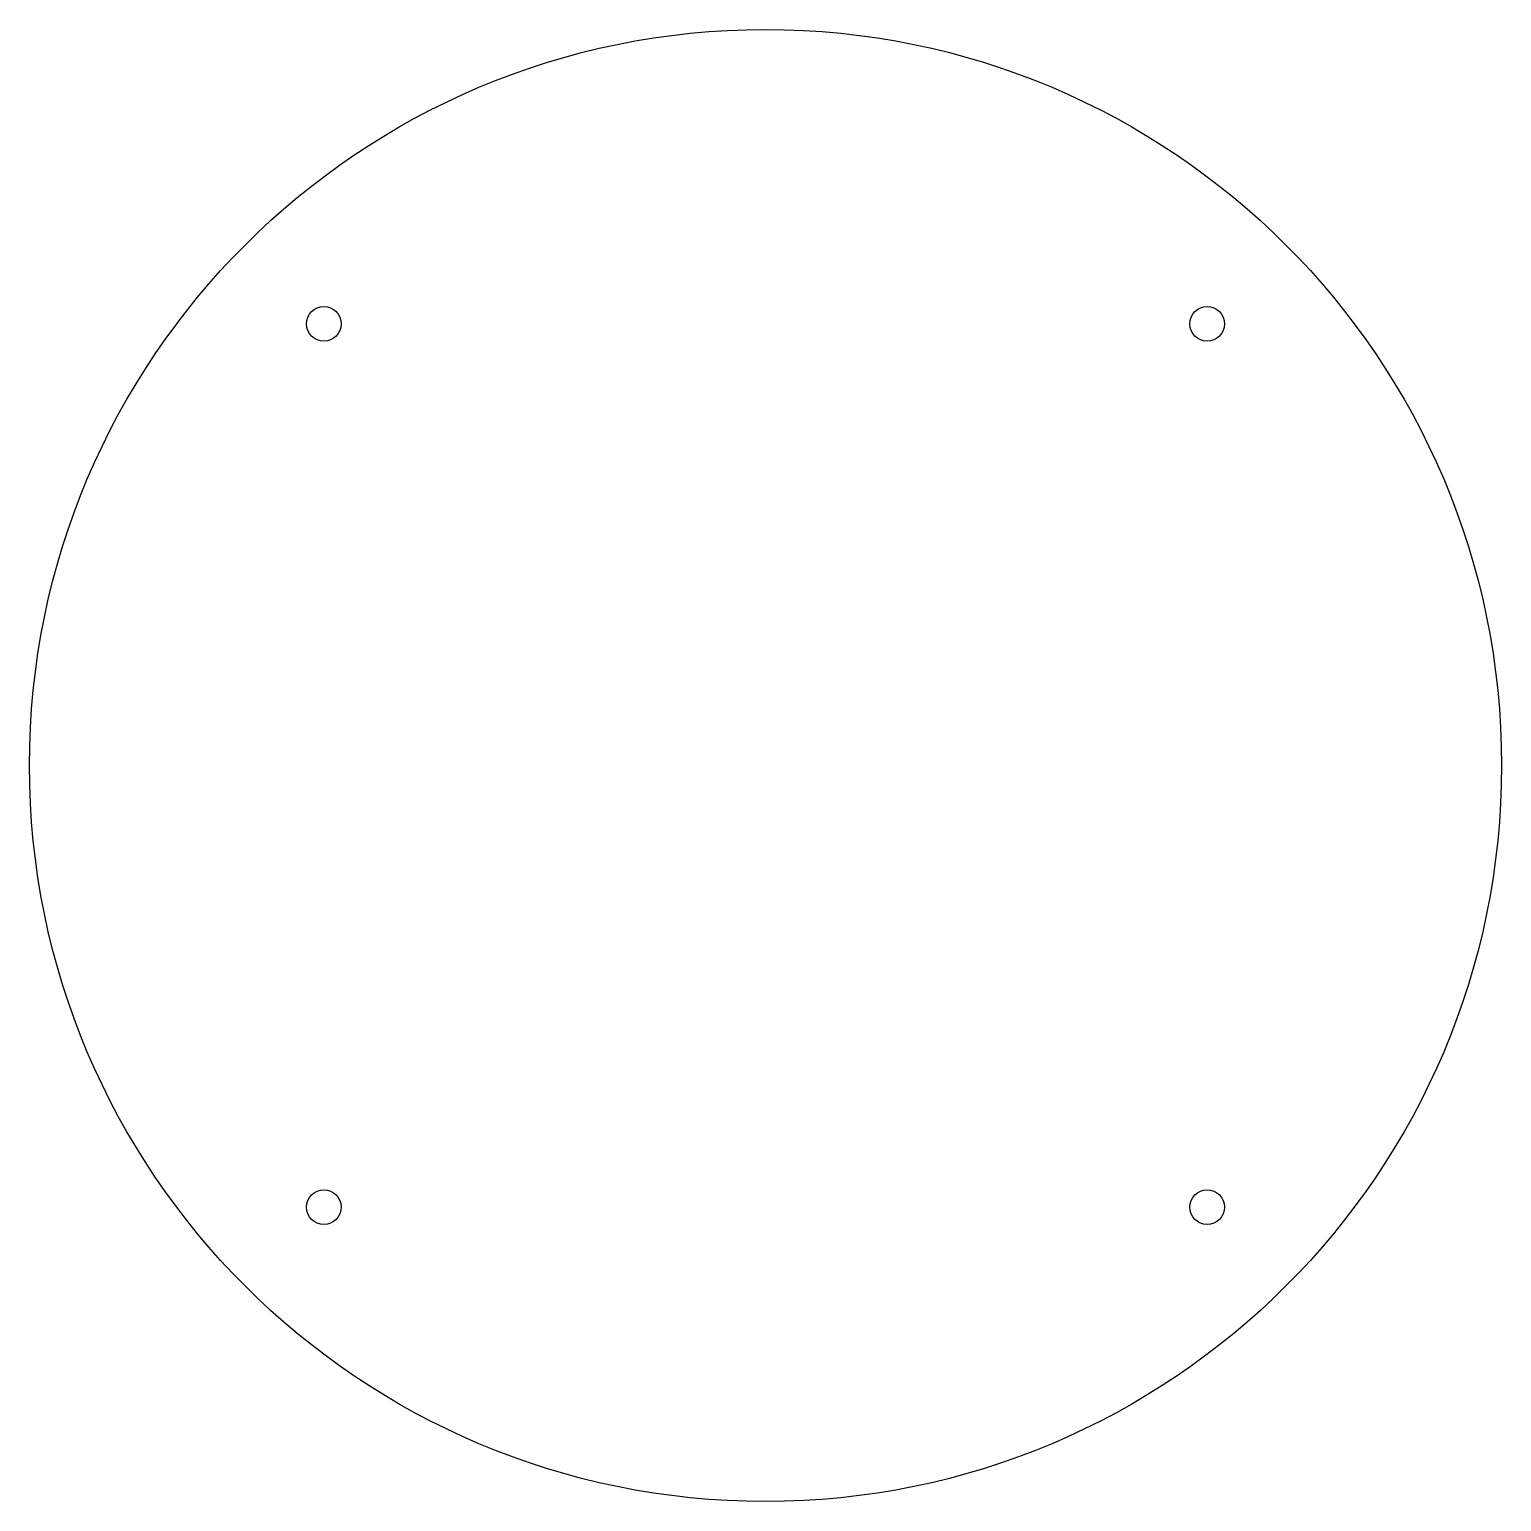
# Model space of a CAD drawing. Header units: inches. Extents: x -2.5 to 2.5, y -2.5 to 2.5.
import ezdxf

# ---------------------------------------------------------------- set-up
doc = ezdxf.new("R2010")
doc.units = ezdxf.units.IN
doc.layers.get('0').update_dxf_attribs({"linetype": 'CONTINUOUS'})

msp = doc.modelspace()

# ---------------------------------------------------------------- linework, layer by layer
for centre, radius in [((0, 0), 2.5), ((-1.5, 1.5), 0.0591), ((1.5, 1.5), 0.0591), ((-1.5, -1.5), 0.0591), ((1.5, -1.5), 0.0591)]:
    msp.add_circle(centre, radius)

doc.saveas('drawing.dxf')
